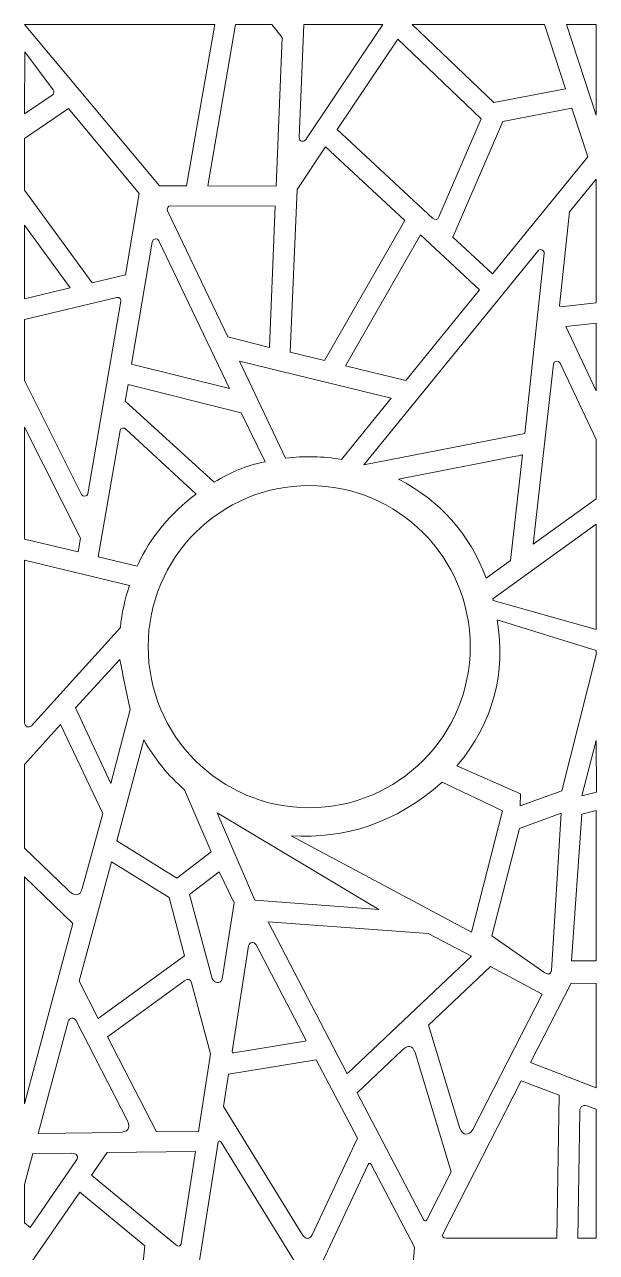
# Model space of a CAD drawing. Header units: centimetres. Extents: x -58 to 58, y -104 to 104.
# Drawn here: x 8.4 to 58.1, y -2.2 to 104.5 of the extents above; entities that cross this region are included whole.
import ezdxf

# ---------------------------------------------------------------- set-up
doc = ezdxf.new("R2010")
doc.units = ezdxf.units.CM
doc.header["$MEASUREMENT"] = 0
doc.layers.add('layer 1', color=7, linetype='Continuous')

msp = doc.modelspace()

# ---------------------------------------------------------------- linework, layer by layer
at = {"layer": 'layer 1', "color": 177, "lineweight": 9}
for points, knots in [([(22.47548, 90.45933), (22.47548, 90.45933), (20.13995, 90.46411), (20.13995, 90.46411), (20.13995, 90.46411), (20.13995, 90.46411), (8.40443, 104.47479), (8.40443, 104.47479), (8.40443, 104.47479), (8.40443, 104.47479), (24.94131, 104.47477), (24.94131, 104.47477), (24.94131, 104.47477), (24.94131, 104.47477), (22.47548, 90.45933), (22.47548, 90.45933)], [0, 0, 0, 0, 0.2, 0.2, 0.2, 0.2, 0.4, 0.4, 0.4, 0.4, 0.6, 0.6, 0.6, 0.6, 1, 1, 1, 1]), ([(29.89103, 104.47476), (29.89103, 104.47476), (29.89103, 104.47476), (26.74483, 104.47477), (26.74483, 104.47477), (26.74483, 104.47477), (24.32371, 90.45555), (24.32371, 90.45555), (24.32371, 90.45555), (24.32371, 90.45555), (30.27722, 90.44341), (30.27722, 90.44341), (30.27722, 90.44341), (30.27722, 90.44341), (30.80544, 103.3637), (30.80544, 103.3637), (30.80544, 103.3637), (30.80544, 103.3637), (29.89103, 104.47476), (29.89103, 104.47476)], [0, 0, 0, 0, 0.166666667, 0.166666667, 0.166666667, 0.166666667, 0.333333333, 0.333333333, 0.333333333, 0.333333333, 0.5, 0.5, 0.5, 0.5, 0.666666667, 0.666666667, 0.666666667, 0.666666667, 1, 1, 1, 1]), ([(39.55717, 104.47477), (39.55717, 104.47477), (39.13773, 104.47477), (32.67247, 104.47477), (32.67247, 104.47477), (32.67247, 104.47477), (32.28274, 94.68025), (32.28274, 94.68025), (32.28274, 94.68025), (32.25926, 94.28893), (32.66287, 94.21618), (32.85126, 94.49774), (32.85126, 94.49774), (32.85126, 94.49774), (39.55717, 104.47477), (39.55717, 104.47477)], [0, 0, 0, 0, 0.2, 0.2, 0.2, 0.2, 0.4, 0.4, 0.4, 0.4, 0.6, 0.6, 0.6, 0.6, 1, 1, 1, 1]), ([(53.60365, 104.47475), (53.60365, 104.47475), (53.53087, 104.47475), (42.10612, 104.47476), (42.10612, 104.47476), (42.10612, 104.47476), (49.20174, 97.69034), (49.20174, 97.69034), (49.20174, 97.69034), (49.20174, 97.69034), (55.44275, 98.88527), (55.44275, 98.88527), (55.44275, 98.88527), (55.44275, 98.88527), (53.60365, 104.47475), (53.60365, 104.47475)], [0, 0, 0, 0, 0.2, 0.2, 0.2, 0.2, 0.4, 0.4, 0.4, 0.4, 0.6, 0.6, 0.6, 0.6, 1, 1, 1, 1]), ([(58.10443, 104.47477), (58.10443, 104.47477), (58.10444, 96.5998), (58.10444, 96.5998), (58.10444, 96.5998), (58.10444, 96.5998), (55.50737, 104.47475), (55.50737, 104.47475), (55.50737, 104.47475), (58.10443, 104.47477), (58.10443, 104.47477), (58.10443, 104.47477)], [0, 0, 0, 0, 0.25, 0.25, 0.25, 0.25, 0.5, 0.5, 0.5, 0.5, 1, 1, 1, 1]), ([(43.85636, 87.6654), (43.85636, 87.6654), (35.58557, 95.34467), (35.58557, 95.34467), (35.58557, 95.34467), (35.58557, 95.34467), (40.85353, 103.20541), (40.85353, 103.20541), (40.85353, 103.20541), (40.85353, 103.20541), (48.10006, 96.27661), (48.10006, 96.27661), (48.10006, 96.27661), (48.10006, 96.27661), (44.42833, 87.75467), (44.42833, 87.75467), (44.42833, 87.75467), (44.30957, 87.48649), (44.11893, 87.45673), (43.85636, 87.6654)], [0, 0, 0, 0, 0.166666667, 0.166666667, 0.166666667, 0.166666667, 0.333333333, 0.333333333, 0.333333333, 0.333333333, 0.5, 0.5, 0.5, 0.5, 0.666666667, 0.666666667, 0.666666667, 0.666666667, 1, 1, 1, 1]), ([(8.42154, 102.10529), (8.42154, 102.10529), (10.89013, 98.79987), (10.89013, 98.79987), (10.89013, 98.79987), (11.01865, 98.6643), (10.98402, 98.44453), (10.81614, 98.35223), (10.81614, 98.35223), (10.81614, 98.35223), (8.40443, 96.70799), (8.40443, 96.70799), (8.40443, 96.70799), (8.40443, 96.70799), (8.42154, 102.10529), (8.42154, 102.10529)], [0, 0, 0, 0, 0.2, 0.2, 0.2, 0.2, 0.4, 0.4, 0.4, 0.4, 0.6, 0.6, 0.6, 0.6, 1, 1, 1, 1]), ([(8.40442, 94.5652), (8.40442, 94.5652), (12.2367, 97.17792), (12.2367, 97.17792), (12.2367, 97.17792), (12.2367, 97.17792), (18.37413, 89.78532), (18.37413, 89.78532), (18.37413, 89.78532), (18.37413, 89.78532), (17.16679, 82.72801), (17.16679, 82.72801), (17.16679, 82.72801), (17.16679, 82.72801), (14.2726, 82.03744), (14.2726, 82.03744), (14.2726, 82.03744), (14.2726, 82.03744), (8.40443, 90.08396), (8.40443, 90.08396), (8.40443, 90.08396), (8.40443, 90.08396), (8.40442, 94.5652), (8.40442, 94.5652)], [0, 0, 0, 0, 0.142857143, 0.142857143, 0.142857143, 0.142857143, 0.285714286, 0.285714286, 0.285714286, 0.285714286, 0.428571429, 0.428571429, 0.428571429, 0.428571429, 0.571428571, 0.571428571, 0.571428571, 0.571428571, 0.714285714, 0.714285714, 0.714285714, 0.714285714, 1, 1, 1, 1]), ([(45.64662, 86.00318), (45.64662, 86.00318), (49.08636, 82.80946), (49.08636, 82.80946), (49.08636, 82.80946), (49.08636, 82.80946), (57.38087, 92.9878), (57.38087, 92.9878), (57.38087, 92.9878), (57.38087, 92.9878), (55.99292, 97.21115), (55.99292, 97.21115), (55.99292, 97.21115), (55.99292, 97.21115), (49.97959, 96.05983), (49.97959, 96.05983), (49.97959, 96.05983), (49.97959, 96.05983), (45.64662, 86.00318), (45.64662, 86.00318)], [0, 0, 0, 0, 0.166666667, 0.166666667, 0.166666667, 0.166666667, 0.333333333, 0.333333333, 0.333333333, 0.333333333, 0.5, 0.5, 0.5, 0.5, 0.666666667, 0.666666667, 0.666666667, 0.666666667, 1, 1, 1, 1]), ([(31.49028, 76.00502), (31.49028, 76.00502), (32.08957, 90.12802), (32.08957, 90.12802), (32.08957, 90.12802), (32.08957, 90.12802), (34.58103, 93.84576), (34.58103, 93.84576), (34.58103, 93.84576), (34.58103, 93.84576), (41.46298, 87.45597), (41.46298, 87.45597), (41.46298, 87.45597), (41.46298, 87.45597), (34.47582, 75.27428), (34.47582, 75.27428), (34.47582, 75.27428), (34.47582, 75.27428), (31.49028, 76.00502), (31.49028, 76.00502)], [0, 0, 0, 0, 0.166666667, 0.166666667, 0.166666667, 0.166666667, 0.333333333, 0.333333333, 0.333333333, 0.333333333, 0.5, 0.5, 0.5, 0.5, 0.666666667, 0.666666667, 0.666666667, 0.666666667, 1, 1, 1, 1]), ([(58.10443, 80.28815), (58.10443, 80.28815), (55.00691, 79.95581), (55.00691, 79.95581), (55.00691, 79.95581), (54.93579, 79.95015), (54.9143, 79.96726), (54.9165, 80.02133), (54.9165, 80.02133), (54.9165, 80.02133), (55.7871, 88.19384), (55.7871, 88.19384), (55.7871, 88.19384), (55.7871, 88.19384), (58.10444, 91.03749), (58.10444, 91.03749), (58.10444, 91.03749), (58.10444, 91.03749), (58.10443, 80.28815), (58.10443, 80.28815)], [0, 0, 0, 0, 0.166666667, 0.166666667, 0.166666667, 0.166666667, 0.333333333, 0.333333333, 0.333333333, 0.333333333, 0.5, 0.5, 0.5, 0.5, 0.666666667, 0.666666667, 0.666666667, 0.666666667, 1, 1, 1, 1]), ([(26.08239, 77.32865), (26.08239, 77.32865), (20.83454, 88.29765), (20.83454, 88.29765), (20.83454, 88.29765), (20.73648, 88.48689), (20.88185, 88.72245), (21.11344, 88.71712), (21.11344, 88.71712), (21.11344, 88.71712), (30.2032, 88.69865), (30.2032, 88.69865), (30.2032, 88.69865), (30.2032, 88.69865), (29.70612, 76.4093), (29.70612, 76.4093), (29.70612, 76.4093), (29.70612, 76.4093), (26.08239, 77.32865), (26.08239, 77.32865)], [0, 0, 0, 0, 0.166666667, 0.166666667, 0.166666667, 0.166666667, 0.333333333, 0.333333333, 0.333333333, 0.333333333, 0.5, 0.5, 0.5, 0.5, 0.666666667, 0.666666667, 0.666666667, 0.666666667, 1, 1, 1, 1]), ([(8.40443, 87.03422), (8.40443, 87.03422), (12.37815, 81.58542), (12.37815, 81.58542), (12.37815, 81.58542), (12.37815, 81.58542), (8.40443, 80.63726), (8.40443, 80.63726), (8.40443, 80.63726), (8.40443, 80.63726), (8.40443, 87.03422), (8.40443, 87.03422)], [0, 0, 0, 0, 0.25, 0.25, 0.25, 0.25, 0.5, 0.5, 0.5, 0.5, 1, 1, 1, 1]), ([(26.2158, 72.85503), (26.2158, 72.85503), (17.68858, 74.97326), (17.68858, 74.97326), (17.68858, 74.97326), (17.68858, 74.97326), (19.50251, 85.57618), (19.50251, 85.57618), (19.50251, 85.57618), (19.51894, 85.88597), (19.96947, 85.95094), (20.08814, 85.67011), (20.08814, 85.67011), (20.08814, 85.67011), (26.2158, 72.85503), (26.2158, 72.85503)], [0, 0, 0, 0, 0.2, 0.2, 0.2, 0.2, 0.4, 0.4, 0.4, 0.4, 0.6, 0.6, 0.6, 0.6, 1, 1, 1, 1]), ([(36.29367, 74.82934), (36.29367, 74.82934), (42.82029, 86.19568), (42.82029, 86.19568), (42.82029, 86.19568), (42.82029, 86.19568), (47.95823, 81.42512), (47.95823, 81.42512), (47.95823, 81.42512), (47.95823, 81.42512), (41.53655, 73.5461), (41.53655, 73.5461), (41.53655, 73.5461), (41.53655, 73.5461), (36.29367, 74.82934), (36.29367, 74.82934)], [0, 0, 0, 0, 0.2, 0.2, 0.2, 0.2, 0.4, 0.4, 0.4, 0.4, 0.6, 0.6, 0.6, 0.6, 1, 1, 1, 1]), ([(37.89547, 66.22202), (37.89547, 66.22202), (53.01633, 84.79386), (53.01633, 84.79386), (53.01633, 84.79386), (53.19129, 85.04386), (53.61226, 84.89384), (53.56869, 84.58218), (53.56869, 84.58218), (53.56869, 84.58218), (51.89694, 68.95294), (51.89694, 68.95294), (51.89694, 68.95294), (51.89694, 68.95294), (37.89547, 66.22202), (37.89547, 66.22202)], [0, 0, 0, 0, 0.2, 0.2, 0.2, 0.2, 0.4, 0.4, 0.4, 0.4, 0.6, 0.6, 0.6, 0.6, 1, 1, 1, 1]), ([(8.40443, 78.83826), (8.40443, 78.83826), (16.41543, 80.75037), (16.41543, 80.75037), (16.41543, 80.75037), (16.74596, 80.80782), (16.79334, 80.60136), (16.77187, 80.42939), (16.77187, 80.42939), (16.77187, 80.42939), (13.91129, 63.69904), (13.91129, 63.69904), (13.91129, 63.69904), (13.83486, 63.44877), (13.47364, 63.4183), (13.34951, 63.64662), (13.34951, 63.64662), (13.34951, 63.64662), (8.40443, 73.5556), (8.40443, 73.5556), (8.40443, 73.5556), (8.40443, 73.5556), (8.40443, 78.83826), (8.40443, 78.83826)], [0, 0, 0, 0, 0.142857143, 0.142857143, 0.142857143, 0.142857143, 0.285714286, 0.285714286, 0.285714286, 0.285714286, 0.428571429, 0.428571429, 0.428571429, 0.428571429, 0.571428571, 0.571428571, 0.571428571, 0.571428571, 0.714285714, 0.714285714, 0.714285714, 0.714285714, 1, 1, 1, 1]), ([(58.10444, 72.64796), (58.10444, 72.64796), (55.45404, 78.24804), (55.45404, 78.24804), (55.45404, 78.24804), (55.45404, 78.24804), (58.10443, 78.53241), (58.10443, 78.53241), (58.10443, 78.53241), (58.10443, 78.53241), (58.10444, 72.64796), (58.10444, 72.64796)], [0, 0, 0, 0, 0.25, 0.25, 0.25, 0.25, 0.5, 0.5, 0.5, 0.5, 1, 1, 1, 1]), ([(35.95039, 66.68414), (35.95039, 66.68414), (40.27981, 72.00084), (40.27981, 72.00084), (40.27981, 72.00084), (40.27981, 72.00084), (27.0823, 75.23106), (27.0823, 75.23106), (27.0823, 75.23106), (27.0823, 75.23106), (31.10363, 66.79522), (31.10363, 66.79522), (31.10363, 66.79522), (32.7055, 67.00191), (34.35934, 66.95625), (35.95039, 66.68414)], [0, 0, 0, 0, 0.2, 0.2, 0.2, 0.2, 0.4, 0.4, 0.4, 0.4, 0.6, 0.6, 0.6, 0.6, 1, 1, 1, 1]), ([(58.10444, 63.24918), (58.10444, 63.24918), (58.10443, 68.41706), (58.10443, 68.41706), (58.10443, 68.41706), (58.10443, 68.41706), (54.96204, 75.05661), (54.96204, 75.05661), (54.96204, 75.05661), (54.8409, 75.33956), (54.38509, 75.26775), (54.37664, 74.95413), (54.37664, 74.95413), (54.37664, 74.95413), (52.62273, 59.31715), (52.62273, 59.31715), (52.62273, 59.31715), (52.62273, 59.31715), (58.10444, 63.24918), (58.10444, 63.24918)], [0, 0, 0, 0, 0.166666667, 0.166666667, 0.166666667, 0.166666667, 0.333333333, 0.333333333, 0.333333333, 0.333333333, 0.5, 0.5, 0.5, 0.5, 0.666666667, 0.666666667, 0.666666667, 0.666666667, 1, 1, 1, 1]), ([(29.3131, 66.4786), (29.3131, 66.4786), (27.23483, 70.74749), (27.23483, 70.74749), (27.23483, 70.74749), (27.23483, 70.74749), (17.40581, 73.1891), (17.40581, 73.1891), (17.40581, 73.1891), (17.40581, 73.1891), (17.14411, 71.75136), (17.14411, 71.75136), (17.14411, 71.75136), (17.14411, 71.75136), (24.87635, 64.69913), (24.87635, 64.69913), (24.87635, 64.69913), (26.41834, 65.61887), (27.60187, 66.13131), (29.3131, 66.4786)], [0, 0, 0, 0, 0.166666667, 0.166666667, 0.166666667, 0.166666667, 0.333333333, 0.333333333, 0.333333333, 0.333333333, 0.5, 0.5, 0.5, 0.5, 0.666666667, 0.666666667, 0.666666667, 0.666666667, 1, 1, 1, 1]), ([(8.40443, 69.50208), (8.40443, 69.50208), (8.40443, 59.76339), (8.40443, 59.76339), (8.40443, 59.76339), (8.40443, 59.76339), (13.0598, 58.66542), (13.0598, 58.66542), (13.0598, 58.66542), (13.0598, 58.66542), (13.26075, 59.83393), (13.26075, 59.83393), (13.26075, 59.83393), (13.26075, 59.83393), (8.40443, 69.50208), (8.40443, 69.50208)], [0, 0, 0, 0, 0.2, 0.2, 0.2, 0.2, 0.4, 0.4, 0.4, 0.4, 0.6, 0.6, 0.6, 0.6, 1, 1, 1, 1]), ([(14.81216, 58.23651), (14.81216, 58.23651), (16.70305, 69.21271), (16.70305, 69.21271), (16.70305, 69.21271), (16.76754, 69.42961), (17.06256, 69.49025), (17.21823, 69.3289), (17.21823, 69.3289), (17.21823, 69.3289), (23.32743, 63.67907), (23.32743, 63.67907), (23.32743, 63.67907), (21.14466, 62.04819), (19.37192, 60.01901), (18.1984, 57.4077), (18.1984, 57.4077), (18.1984, 57.4077), (14.81216, 58.23651), (14.81216, 58.23651)], [0, 0, 0, 0, 0.166666667, 0.166666667, 0.166666667, 0.166666667, 0.333333333, 0.333333333, 0.333333333, 0.333333333, 0.5, 0.5, 0.5, 0.5, 0.666666667, 0.666666667, 0.666666667, 0.666666667, 1, 1, 1, 1]), ([(40.92222, 64.97871), (51.68577, 67.07807), (51.68577, 67.07807), (51.68577, 67.07807), (51.68577, 67.07807), (51.68577, 67.07807), (50.65117, 57.89246), (50.65117, 57.89246), (50.65117, 57.89246), (50.65117, 57.89246), (48.54442, 56.37009), (48.54442, 56.37009), (48.54442, 56.37009), (47.06663, 60.29925), (44.46148, 63.10457), (40.92222, 64.97871)], [0, 0, 0, 0, 0.2, 0.2, 0.2, 0.2, 0.4, 0.4, 0.4, 0.4, 0.6, 0.6, 0.6, 0.6, 1, 1, 1, 1]), ([(19.14992, 50.42092), (19.14992, 58.15161), (25.41924, 64.42092), (33.14992, 64.42092), (33.14992, 64.42092), (40.8806, 64.42092), (47.14992, 58.15161), (47.14992, 50.42092), (47.14992, 50.42092), (47.14992, 42.69024), (40.8806, 36.42092), (33.14992, 36.42092), (33.14992, 36.42092), (25.41924, 36.42092), (19.14992, 42.69024), (19.14992, 50.42092)], [0, 0, 0, 0, 0.2, 0.2, 0.2, 0.2, 0.4, 0.4, 0.4, 0.4, 0.6, 0.6, 0.6, 0.6, 1, 1, 1, 1]), ([(58.10444, 51.91911), (58.10444, 51.91911), (49.15615, 54.44236), (49.15615, 54.44236), (49.15615, 54.44236), (49.14562, 54.48439), (49.13493, 54.52637), (49.12408, 54.56827), (49.12408, 54.56827), (49.12408, 54.56827), (58.10444, 61.06104), (58.10444, 61.06104), (58.10444, 61.06104), (58.10444, 61.06104), (58.10444, 51.91911), (58.10444, 51.91911)], [0, 0, 0, 0, 0.2, 0.2, 0.2, 0.2, 0.4, 0.4, 0.4, 0.4, 0.6, 0.6, 0.6, 0.6, 1, 1, 1, 1]), ([(16.73255, 52.08217), (16.85392, 53.32102), (17.12901, 54.53162), (17.5199, 55.7209), (17.5199, 55.7209), (17.5199, 55.7209), (8.40915, 57.93913), (8.40915, 57.93913), (8.40915, 57.93913), (8.40915, 57.93913), (8.40443, 43.75551), (8.40443, 43.75551), (8.40443, 43.75551), (8.4293, 43.4524), (8.76734, 43.32249), (9.01367, 43.54142), (9.01367, 43.54142), (9.01367, 43.54142), (16.73255, 52.08217), (16.73255, 52.08217)], [0, 0, 0, 0, 0.166666667, 0.166666667, 0.166666667, 0.166666667, 0.333333333, 0.333333333, 0.333333333, 0.333333333, 0.5, 0.5, 0.5, 0.5, 0.666666667, 0.666666667, 0.666666667, 0.666666667, 1, 1, 1, 1]), ([(49.48792, 52.74158), (50.2336, 48.18176), (49.25657, 43.92258), (45.99298, 40.06242), (45.99298, 40.06242), (45.99298, 40.06242), (51.51391, 37.62274), (51.51391, 37.62274), (51.51391, 37.62274), (51.51391, 37.62274), (51.49315, 36.58546), (51.49315, 36.58546), (51.49315, 36.58546), (51.49315, 36.58546), (55.12555, 37.88374), (55.12555, 37.88374), (55.12555, 37.88374), (55.12555, 37.88374), (58.10443, 49.70262), (58.10443, 49.70262), (58.10443, 49.70262), (58.10443, 49.70262), (58.10445, 50.07822), (58.10445, 50.07822), (58.10445, 50.07822), (58.10445, 50.07822), (49.48792, 52.74158), (49.48792, 52.74158)], [0, 0, 0, 0, 0.125, 0.125, 0.125, 0.125, 0.25, 0.25, 0.25, 0.25, 0.375, 0.375, 0.375, 0.375, 0.5, 0.5, 0.5, 0.5, 0.625, 0.625, 0.625, 0.625, 0.75, 0.75, 0.75, 0.75, 1, 1, 1, 1]), ([(16.68754, 49.29808), (16.68754, 49.29808), (12.8438, 45.09522), (12.8438, 45.09522), (12.8438, 45.09522), (12.8438, 45.09522), (15.89671, 38.53515), (15.89671, 38.53515), (15.89671, 38.53515), (15.89671, 38.53515), (17.58042, 44.94575), (17.58042, 44.94575), (17.58042, 44.94575), (17.25575, 46.4068), (16.98117, 47.82988), (16.68754, 49.29808)], [0, 0, 0, 0, 0.2, 0.2, 0.2, 0.2, 0.4, 0.4, 0.4, 0.4, 0.6, 0.6, 0.6, 0.6, 1, 1, 1, 1]), ([(8.40443, 40.18311), (8.40443, 40.18311), (8.40443, 32.91303), (8.40443, 32.91303), (8.40443, 32.91303), (8.40443, 32.91303), (12.15305, 29.28534), (12.15305, 29.28534), (12.15305, 29.28534), (12.79795, 28.66803), (13.2215, 28.71058), (13.42367, 29.41304), (13.42367, 29.41304), (13.42367, 29.41304), (15.20705, 35.90933), (15.20705, 35.90933), (15.20705, 35.90933), (15.20705, 35.90933), (11.54325, 43.65621), (11.54325, 43.65621), (11.54325, 43.65621), (11.54325, 43.65621), (8.40443, 40.18311), (8.40443, 40.18311)], [0, 0, 0, 0, 0.142857143, 0.142857143, 0.142857143, 0.142857143, 0.285714286, 0.285714286, 0.285714286, 0.285714286, 0.428571429, 0.428571429, 0.428571429, 0.428571429, 0.571428571, 0.571428571, 0.571428571, 0.571428571, 0.714285714, 0.714285714, 0.714285714, 0.714285714, 1, 1, 1, 1]), ([(18.7757, 42.31491), (18.7757, 42.31491), (16.42163, 33.54481), (16.42163, 33.54481), (16.42163, 33.54481), (16.42163, 33.54481), (21.64167, 30.31419), (21.64167, 30.31419), (21.64167, 30.31419), (21.64167, 30.31419), (24.6344, 32.59092), (24.6344, 32.59092), (24.6344, 32.59092), (24.6344, 32.59092), (22.30329, 37.98785), (22.30329, 37.98785), (22.30329, 37.98785), (20.89688, 39.21587), (19.70063, 40.6786), (18.7757, 42.31491)], [0, 0, 0, 0, 0.166666667, 0.166666667, 0.166666667, 0.166666667, 0.333333333, 0.333333333, 0.333333333, 0.333333333, 0.5, 0.5, 0.5, 0.5, 0.666666667, 0.666666667, 0.666666667, 0.666666667, 1, 1, 1, 1]), ([(58.12155, 37.77124), (58.12155, 37.77124), (56.85861, 37.45802), (56.85861, 37.45802), (56.85861, 37.45802), (56.85861, 37.45802), (58.10443, 42.25759), (58.10443, 42.25759), (58.10443, 42.25759), (58.10443, 42.25759), (58.12155, 37.77124), (58.12155, 37.77124)], [0, 0, 0, 0, 0.25, 0.25, 0.25, 0.25, 0.5, 0.5, 0.5, 0.5, 1, 1, 1, 1]), ([(44.70505, 38.64374), (44.70505, 38.64374), (49.9624, 36.16085), (49.9624, 36.16085), (49.9624, 36.16085), (49.9624, 36.16085), (47.2534, 25.62077), (47.2534, 25.62077), (47.2534, 25.62077), (47.2534, 25.62077), (31.59502, 33.99326), (31.59502, 33.99326), (31.59502, 33.99326), (36.23242, 33.71606), (40.63808, 35.02257), (44.70505, 38.64374)], [0, 0, 0, 0, 0.2, 0.2, 0.2, 0.2, 0.4, 0.4, 0.4, 0.4, 0.6, 0.6, 0.6, 0.6, 1, 1, 1, 1]), ([(25.1543, 35.98487), (25.1543, 35.98487), (28.41134, 28.40164), (28.41134, 28.40164), (28.41134, 28.40164), (28.41134, 28.40164), (39.19245, 27.58744), (39.19245, 27.58744), (39.19245, 27.58744), (39.19245, 27.58744), (25.1543, 35.98487), (25.1543, 35.98487)], [0, 0, 0, 0, 0.25, 0.25, 0.25, 0.25, 0.5, 0.5, 0.5, 0.5, 1, 1, 1, 1]), ([(55.0459, 35.94398), (55.0459, 35.94398), (54.22104, 22.28895), (54.22104, 22.28895), (54.22104, 22.28895), (54.18511, 21.97153), (53.98867, 21.90417), (53.63173, 22.08684), (53.63173, 22.08684), (53.63173, 22.08684), (49.02445, 25.28257), (49.02445, 25.28257), (49.02445, 25.28257), (49.02445, 25.28257), (51.42266, 34.61352), (51.42266, 34.61352), (51.42266, 34.61352), (51.42266, 34.61352), (55.0459, 35.94398), (55.0459, 35.94398)], [0, 0, 0, 0, 0.166666667, 0.166666667, 0.166666667, 0.166666667, 0.333333333, 0.333333333, 0.333333333, 0.333333333, 0.5, 0.5, 0.5, 0.5, 0.666666667, 0.666666667, 0.666666667, 0.666666667, 1, 1, 1, 1]), ([(58.10443, 23.12965), (58.10443, 23.12965), (55.95806, 23.12261), (55.95806, 23.12261), (55.95806, 23.12261), (55.95806, 23.12261), (56.85336, 35.86762), (56.85336, 35.86762), (56.85336, 35.86762), (56.85336, 35.86762), (58.10443, 36.17544), (58.10443, 36.17544), (58.10443, 36.17544), (58.10443, 36.17544), (58.10443, 23.12965), (58.10443, 23.12965)], [0, 0, 0, 0, 0.2, 0.2, 0.2, 0.2, 0.4, 0.4, 0.4, 0.4, 0.6, 0.6, 0.6, 0.6, 1, 1, 1, 1]), ([(20.98112, 28.62318), (20.98112, 28.62318), (22.30382, 23.55512), (22.30382, 23.55512), (22.30382, 23.55512), (22.30382, 23.55512), (14.80723, 18.11425), (14.80723, 18.11425), (14.80723, 18.11425), (14.80723, 18.11425), (13.14261, 21.3438), (13.14261, 21.3438), (13.14261, 21.3438), (13.14261, 21.3438), (15.96393, 31.71299), (15.96393, 31.71299), (15.96393, 31.71299), (15.96393, 31.71299), (20.98112, 28.62318), (20.98112, 28.62318)], [0, 0, 0, 0, 0.166666667, 0.166666667, 0.166666667, 0.166666667, 0.333333333, 0.333333333, 0.333333333, 0.333333333, 0.5, 0.5, 0.5, 0.5, 0.666666667, 0.666666667, 0.666666667, 0.666666667, 1, 1, 1, 1]), ([(8.40443, 30.43095), (8.40443, 30.43095), (12.60606, 26.36488), (12.60606, 26.36488), (12.60606, 26.36488), (12.60606, 26.36488), (8.40442, 10.69946), (8.40442, 10.69946), (8.40442, 10.69946), (8.40442, 10.69946), (8.40443, 30.43095), (8.40443, 30.43095)], [0, 0, 0, 0, 0.25, 0.25, 0.25, 0.25, 0.5, 0.5, 0.5, 0.5, 1, 1, 1, 1]), ([(25.32433, 30.85253), (25.32433, 30.85253), (26.61842, 28.16463), (26.61842, 28.16463), (26.61842, 28.16463), (26.61842, 28.16463), (25.5906, 21.56084), (25.5906, 21.56084), (25.5906, 21.56084), (25.46181, 21.09645), (24.90219, 21.13173), (24.71293, 21.58151), (24.71293, 21.58151), (24.71293, 21.58151), (22.73184, 28.88226), (22.73184, 28.88226), (22.73184, 28.88226), (22.73184, 28.88226), (25.32433, 30.85253), (25.32433, 30.85253)], [0, 0, 0, 0, 0.166666667, 0.166666667, 0.166666667, 0.166666667, 0.333333333, 0.333333333, 0.333333333, 0.333333333, 0.5, 0.5, 0.5, 0.5, 0.666666667, 0.666666667, 0.666666667, 0.666666667, 1, 1, 1, 1]), ([(43.49885, 25.50565), (43.49885, 25.50565), (47.26058, 23.53084), (47.26058, 23.53084), (47.26058, 23.53084), (47.26058, 23.53084), (36.52137, 13.35333), (36.52137, 13.35333), (36.52137, 13.35333), (36.47648, 13.32607), (36.44053, 13.33097), (36.41352, 13.36804), (36.41352, 13.36804), (36.41352, 13.36804), (29.58465, 26.50823), (29.58465, 26.50823), (29.58465, 26.50823), (29.58465, 26.50823), (43.49885, 25.50565), (43.49885, 25.50565)], [0, 0, 0, 0, 0.166666667, 0.166666667, 0.166666667, 0.166666667, 0.333333333, 0.333333333, 0.333333333, 0.333333333, 0.5, 0.5, 0.5, 0.5, 0.666666667, 0.666666667, 0.666666667, 0.666666667, 1, 1, 1, 1]), ([(27.88143, 24.42974), (27.88143, 24.42974), (26.44915, 15.22713), (26.44915, 15.22713), (26.44915, 15.22713), (26.44424, 15.14384), (26.49107, 15.10988), (26.58966, 15.1253), (26.58966, 15.1253), (26.58966, 15.1253), (32.7823, 16.1352), (32.7823, 16.1352), (32.7823, 16.1352), (32.84293, 16.1553), (32.86966, 16.19359), (32.86251, 16.25009), (32.86251, 16.25009), (32.86251, 16.25009), (28.54013, 24.49769), (28.54013, 24.49769), (28.54013, 24.49769), (28.32902, 24.81438), (27.97678, 24.77359), (27.88143, 24.42974)], [0, 0, 0, 0, 0.142857143, 0.142857143, 0.142857143, 0.142857143, 0.285714286, 0.285714286, 0.285714286, 0.285714286, 0.428571429, 0.428571429, 0.428571429, 0.428571429, 0.571428571, 0.571428571, 0.571428571, 0.571428571, 0.714285714, 0.714285714, 0.714285714, 0.714285714, 1, 1, 1, 1]), ([(46.25647, 8.54527), (46.25647, 8.54527), (43.52395, 17.53349), (43.52395, 17.53349), (43.52395, 17.53349), (43.52395, 17.53349), (48.91007, 22.6379), (48.91007, 22.6379), (48.91007, 22.6379), (48.91007, 22.6379), (53.38812, 20.21375), (53.38812, 20.21375), (53.38812, 20.21375), (53.38812, 20.21375), (47.36993, 8.44975), (47.36993, 8.44975), (47.36993, 8.44975), (47.01881, 7.90907), (46.49169, 7.91607), (46.25647, 8.54527)], [0, 0, 0, 0, 0.166666667, 0.166666667, 0.166666667, 0.166666667, 0.333333333, 0.333333333, 0.333333333, 0.333333333, 0.5, 0.5, 0.5, 0.5, 0.666666667, 0.666666667, 0.666666667, 0.666666667, 1, 1, 1, 1]), ([(22.32347, 21.37911), (22.32347, 21.37911), (15.6288, 16.5203), (15.6288, 16.5203), (15.6288, 16.5203), (15.6288, 16.5203), (19.88968, 8.25373), (19.88968, 8.25373), (19.88968, 8.25373), (19.88968, 8.25373), (23.52718, 8.30292), (23.52718, 8.30292), (23.52718, 8.30292), (23.52718, 8.30292), (24.57572, 15.04008), (24.57572, 15.04008), (24.57572, 15.04008), (24.57572, 15.04008), (22.92659, 21.22091), (22.92659, 21.22091), (22.92659, 21.22091), (22.84251, 21.55063), (22.60614, 21.59964), (22.32347, 21.37911)], [0, 0, 0, 0, 0.142857143, 0.142857143, 0.142857143, 0.142857143, 0.285714286, 0.285714286, 0.285714286, 0.285714286, 0.428571429, 0.428571429, 0.428571429, 0.428571429, 0.571428571, 0.571428571, 0.571428571, 0.571428571, 0.714285714, 0.714285714, 0.714285714, 0.714285714, 1, 1, 1, 1]), ([(58.10444, 12.09437), (58.10444, 12.09437), (52.38323, 14.27756), (52.38323, 14.27756), (52.38323, 14.27756), (52.38323, 14.27756), (55.91193, 21.17794), (55.91193, 21.17794), (55.91193, 21.17794), (55.91193, 21.17794), (58.10443, 21.15416), (58.10443, 21.15416), (58.10443, 21.15416), (58.10443, 21.15416), (58.10444, 12.09437), (58.10444, 12.09437)], [0, 0, 0, 0, 0.2, 0.2, 0.2, 0.2, 0.4, 0.4, 0.4, 0.4, 0.6, 0.6, 0.6, 0.6, 1, 1, 1, 1]), ([(17.35867, 9.21835), (17.63049, 8.56019), (17.36832, 8.22392), (16.62421, 8.20958), (16.62421, 8.20958), (16.62421, 8.20958), (9.59438, 8.11452), (9.59438, 8.11452), (9.59438, 8.11452), (9.59438, 8.11452), (12.20583, 17.85103), (12.20583, 17.85103), (12.20583, 17.85103), (12.31833, 18.21135), (12.64669, 18.25508), (12.85615, 17.9538), (12.85615, 17.9538), (12.85615, 17.9538), (17.35867, 9.21835), (17.35867, 9.21835)], [0, 0, 0, 0, 0.166666667, 0.166666667, 0.166666667, 0.166666667, 0.333333333, 0.333333333, 0.333333333, 0.333333333, 0.5, 0.5, 0.5, 0.5, 0.666666667, 0.666666667, 0.666666667, 0.666666667, 1, 1, 1, 1]), ([(42.34884, 15.15095), (42.34884, 15.15095), (45.50014, 4.7888), (45.50014, 4.7888), (45.50014, 4.7888), (45.50014, 4.7888), (43.36637, 0.61627), (43.36637, 0.61627), (43.36637, 0.61627), (43.26695, 0.47355), (43.17349, 0.48019), (43.08598, 0.63616), (43.08598, 0.63616), (43.08598, 0.63616), (37.31454, 11.64883), (37.31454, 11.64883), (37.31454, 11.64883), (37.31454, 11.64883), (41.22261, 15.3525), (41.22261, 15.3525), (41.22261, 15.3525), (41.75427, 15.85776), (42.12967, 15.79057), (42.34884, 15.15095)], [0, 0, 0, 0, 0.142857143, 0.142857143, 0.142857143, 0.142857143, 0.285714286, 0.285714286, 0.285714286, 0.285714286, 0.428571429, 0.428571429, 0.428571429, 0.428571429, 0.571428571, 0.571428571, 0.571428571, 0.571428571, 0.714285714, 0.714285714, 0.714285714, 0.714285714, 1, 1, 1, 1]), ([(32.60412, -0.73442), (32.60412, -0.73442), (25.70647, 10.45533), (25.70647, 10.45533), (25.70647, 10.45533), (25.70647, 10.45533), (26.14659, 13.28307), (26.14659, 13.28307), (26.14659, 13.28307), (26.14659, 13.28307), (33.76628, 14.52563), (33.76628, 14.52563), (33.76628, 14.52563), (33.76628, 14.52563), (37.33982, 7.70689), (37.33982, 7.70689), (37.33982, 7.70689), (37.33982, 7.70689), (33.4022, -0.70076), (33.4022, -0.70076), (33.4022, -0.70076), (33.18622, -1.13111), (32.82602, -1.07395), (32.60412, -0.73442)], [0, 0, 0, 0, 0.142857143, 0.142857143, 0.142857143, 0.142857143, 0.285714286, 0.285714286, 0.285714286, 0.285714286, 0.428571429, 0.428571429, 0.428571429, 0.428571429, 0.571428571, 0.571428571, 0.571428571, 0.571428571, 0.714285714, 0.714285714, 0.714285714, 0.714285714, 1, 1, 1, 1]), ([(44.8205, -0.51136), (44.8205, -0.51136), (51.57943, 12.70573), (51.57943, 12.70573), (51.57943, 12.70573), (51.57943, 12.70573), (54.86762, 11.45095), (54.86762, 11.45095), (54.86762, 11.45095), (54.86762, 11.45095), (54.6715, -0.96754), (54.6715, -0.96754), (54.6715, -0.96754), (54.6715, -0.96754), (45.04637, -0.96754), (45.04637, -0.96754), (45.04637, -0.96754), (44.74879, -0.97289), (44.67352, -0.82082), (44.8205, -0.51136)], [0, 0, 0, 0, 0.166666667, 0.166666667, 0.166666667, 0.166666667, 0.333333333, 0.333333333, 0.333333333, 0.333333333, 0.5, 0.5, 0.5, 0.5, 0.666666667, 0.666666667, 0.666666667, 0.666666667, 1, 1, 1, 1]), ([(58.10445, -0.96754), (58.10445, -0.96754), (56.49582, -0.96754), (56.49582, -0.96754), (56.49582, -0.96754), (56.49582, -0.96754), (56.66927, 10.01663), (56.66927, 10.01663), (56.66927, 10.01663), (56.69151, 10.52062), (56.97172, 10.66262), (57.50987, 10.44265), (57.50987, 10.44265), (57.50987, 10.44265), (58.10445, 10.21577), (58.10445, 10.21577), (58.10445, 10.21577), (58.10445, 10.21577), (58.10445, -0.96754), (58.10445, -0.96754)], [0, 0, 0, 0, 0.166666667, 0.166666667, 0.166666667, 0.166666667, 0.333333333, 0.333333333, 0.333333333, 0.333333333, 0.5, 0.5, 0.5, 0.5, 0.666666667, 0.666666667, 0.666666667, 0.666666667, 1, 1, 1, 1]), ([(26.42585, -14.15213), (26.42585, -14.15213), (23.33405, -4.78787), (23.33405, -4.78787), (23.33405, -4.78787), (23.33405, -4.78787), (25.22378, 7.35399), (25.22378, 7.35399), (25.22378, 7.35399), (25.26515, 7.48579), (25.40694, 7.49519), (25.49407, 7.36438), (25.49407, 7.36438), (25.49407, 7.36438), (32.13408, -3.40874), (32.13408, -3.40874), (32.13408, -3.40874), (32.13408, -3.40874), (27.07645, -14.20811), (27.07645, -14.20811), (27.07645, -14.20811), (26.90164, -14.51067), (26.56195, -14.47242), (26.42585, -14.15213)], [0, 0, 0, 0, 0.142857143, 0.142857143, 0.142857143, 0.142857143, 0.285714286, 0.285714286, 0.285714286, 0.285714286, 0.428571429, 0.428571429, 0.428571429, 0.428571429, 0.571428571, 0.571428571, 0.571428571, 0.571428571, 0.714285714, 0.714285714, 0.714285714, 0.714285714, 1, 1, 1, 1]), ([(8.40443, 3.67786), (8.40443, 3.67786), (9.12466, 6.3632), (9.12466, 6.3632), (9.12466, 6.3632), (9.12466, 6.3632), (12.4646, 6.41147), (12.4646, 6.41147), (12.4646, 6.41147), (12.97256, 6.36373), (13.13055, 6.15355), (12.89714, 5.76891), (12.89714, 5.76891), (12.89714, 5.76891), (8.89259, -0.05267), (8.89259, -0.05267), (8.89259, -0.05267), (8.89259, -0.05267), (8.40443, 0.36415), (8.40443, 0.36415), (8.40443, 0.36415), (8.40443, 0.36415), (8.40443, 3.67786), (8.40443, 3.67786)], [0, 0, 0, 0, 0.142857143, 0.142857143, 0.142857143, 0.142857143, 0.285714286, 0.285714286, 0.285714286, 0.285714286, 0.428571429, 0.428571429, 0.428571429, 0.428571429, 0.571428571, 0.571428571, 0.571428571, 0.571428571, 0.714285714, 0.714285714, 0.714285714, 0.714285714, 1, 1, 1, 1]), ([(21.52505, -1.53966), (21.52505, -1.53966), (14.21613, 4.48276), (14.21613, 4.48276), (14.21613, 4.48276), (14.21613, 4.48276), (15.57682, 6.45042), (15.57682, 6.45042), (15.57682, 6.45042), (15.57682, 6.45042), (23.25502, 6.55425), (23.25502, 6.55425), (23.25502, 6.55425), (23.25502, 6.55425), (22.00778, -1.45944), (22.00778, -1.45944), (22.00778, -1.45944), (21.95137, -1.7171), (21.78178, -1.72716), (21.52505, -1.53966)], [0, 0, 0, 0, 0.166666667, 0.166666667, 0.166666667, 0.166666667, 0.333333333, 0.333333333, 0.333333333, 0.333333333, 0.5, 0.5, 0.5, 0.5, 0.666666667, 0.666666667, 0.666666667, 0.666666667, 1, 1, 1, 1]), ([(38.27511, 5.43597), (38.27511, 5.43597), (31.87528, -8.22937), (31.87528, -8.22937), (31.87528, -8.22937), (31.87528, -8.22937), (41.40428, -13.1786), (41.40428, -13.1786), (41.40428, -13.1786), (41.40428, -13.1786), (42.30256, -1.76256), (42.30256, -1.76256), (42.30256, -1.76256), (42.30256, -1.76256), (38.54147, 5.41396), (38.54147, 5.41396), (38.54147, 5.41396), (38.46066, 5.57026), (38.32145, 5.53516), (38.27511, 5.43597)], [0, 0, 0, 0, 0.166666667, 0.166666667, 0.166666667, 0.166666667, 0.333333333, 0.333333333, 0.333333333, 0.333333333, 0.5, 0.5, 0.5, 0.5, 0.666666667, 0.666666667, 0.666666667, 0.666666667, 1, 1, 1, 1]), ([(18.11548, -8.98039), (18.11548, -8.98039), (18.87009, -1.65496), (18.87009, -1.65496), (18.87009, -1.65496), (18.87009, -1.65496), (13.20167, 3.01574), (13.20167, 3.01574), (13.20167, 3.01574), (13.20167, 3.01574), (8.46422, -3.83495), (8.46422, -3.83495), (8.46422, -3.83495), (8.46422, -3.83495), (16.91642, -9.27625), (16.91642, -9.27625), (16.91642, -9.27625), (17.57927, -9.72156), (17.97895, -9.62295), (18.11548, -8.98039)], [0, 0, 0, 0, 0.166666667, 0.166666667, 0.166666667, 0.166666667, 0.333333333, 0.333333333, 0.333333333, 0.333333333, 0.5, 0.5, 0.5, 0.5, 0.666666667, 0.666666667, 0.666666667, 0.666666667, 1, 1, 1, 1])]:
    msp.add_open_spline(points, degree=3, knots=knots, dxfattribs=at)

doc.saveas('drawing.dxf')
